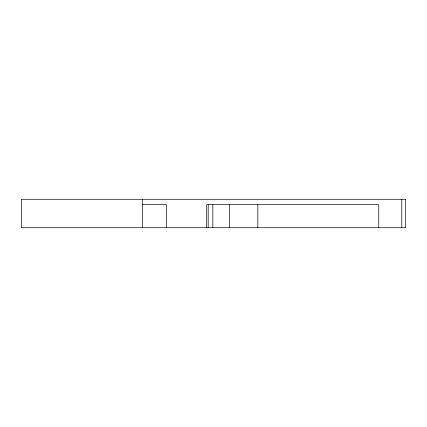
<?xml version="1.0" encoding="UTF-8"?>
<svg xmlns="http://www.w3.org/2000/svg" width="427" height="427" viewBox="0 0 427 427"><rect width="100%" height="100%" fill="white"/><g stroke="black" fill="none" stroke-linecap="round" stroke-linejoin="round"><path stroke-width="0.64" d="M142.207 204.661L166.327 204.661L166.327 227.719M401.807 199.281L401.807 227.719M378.749 227.719L378.749 204.661L206.7 204.661L206.7 227.719M257.828 204.661L257.828 227.719M229.512 204.661L229.512 227.719M212.838 204.661L212.838 227.719M208.2 204.661L208.2 227.719M142.538 199.281L142.538 227.719M405.65 199.281L21.35 199.281L21.35 227.719L405.65 227.719L405.65 199.281"/></g></svg>
